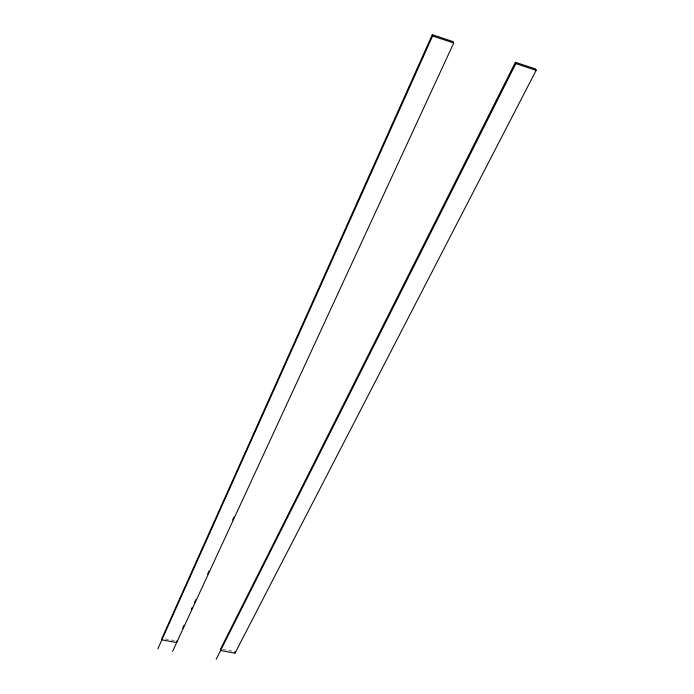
<?xml version="1.0" encoding="UTF-8"?>
<svg xmlns="http://www.w3.org/2000/svg" width="694" height="694" viewBox="0 0 694 694"><rect width="100%" height="100%" fill="white"/><g stroke="black" fill="none" stroke-linecap="round" stroke-linejoin="round"><path stroke-width="0.52" stroke-dasharray="3.47 2.6" d="M165.12 638.888L175.695 640.814M222.653 649.35L232.967 651.224"/><path stroke-width="1.04" d="M235.023 653.132L536.167 70.337L535.664 69.018L515.373 62.287L220.597 648.977L220.579 650.512L235.023 653.132L235.023 651.597M176.753 641.004L176.684 642.549L161.858 639.859L161.945 638.315L432.267 34.7L453.347 41.701L453.72 43.002L172.554 651.484M157.833 648.838L432.605 35.993L432.267 34.7M182.652 628.209L184.014 625.259M191.284 609.514L192.195 607.545M194.459 602.626L195.821 599.677M207.636 574.085L208.998 571.136M232.611 519.962L233.973 517.013M216.155 659.3L515.85 63.605L515.373 62.287M432.605 35.993L453.72 43.002M515.85 63.605L536.167 70.337"/></g></svg>
